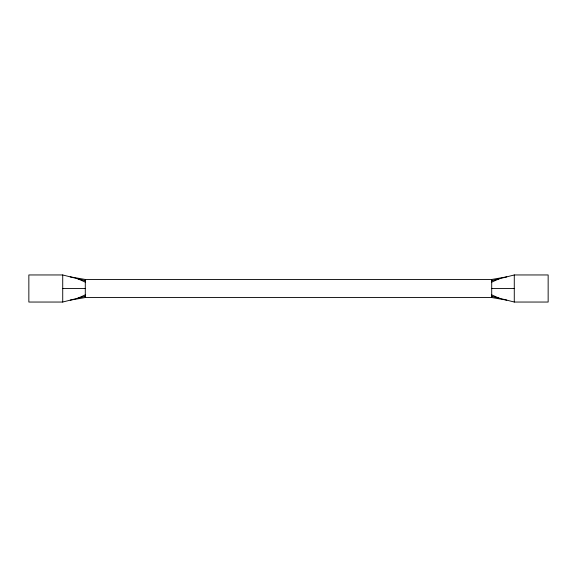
<?xml version="1.0" encoding="UTF-8"?>
<svg xmlns="http://www.w3.org/2000/svg" width="577" height="577" viewBox="0 0 577 577"><rect width="100%" height="100%" fill="white"/><g stroke="black" fill="none" stroke-linecap="round" stroke-linejoin="round"><path stroke-width="0.87" d="M77.772 298.23L85.295 294.883M491.705 282.117L499.228 278.77M85.295 280.682L62.72 274.955L28.85 274.955L28.85 302.045L62.72 302.045L85.295 296.318M491.705 280.682L514.28 274.955L548.15 274.955L548.15 302.045L514.28 302.045L491.705 296.318M70.243 300.141L85.295 297.53L491.705 297.53L506.757 300.141M70.243 276.859L85.295 279.47L491.705 279.47L506.757 276.859M62.72 288.5L85.295 288.5M491.705 288.5L514.28 288.5M491.705 294.883L499.228 298.23M77.772 278.77L85.295 282.117M514.28 274.955L514.28 302.045M491.705 279.47L491.705 297.53M85.295 279.47L85.295 297.53M62.72 274.955L62.72 302.045"/></g></svg>
